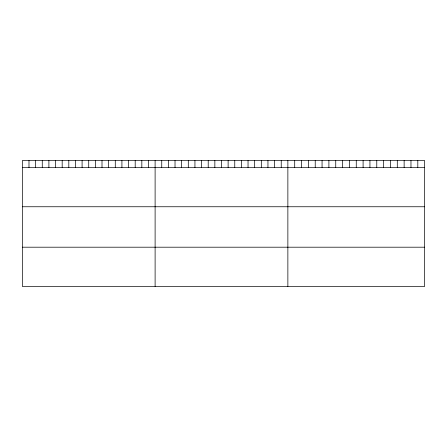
<?xml version="1.0" encoding="UTF-8"?>
<svg xmlns="http://www.w3.org/2000/svg" width="447" height="447" viewBox="0 0 447 447"><rect width="100%" height="100%" fill="white"/><g stroke="black" fill="none" stroke-linecap="round" stroke-linejoin="round"><path stroke-width="0.67" d="M424.65 167.502L424.65 286.449L22.35 286.449L22.35 160.551L424.65 160.551L424.65 167.502L22.35 167.502M22.35 206.754L424.65 206.754M22.35 247.197L424.65 247.197M417.811 160.551L417.811 167.502M410.972 160.551L410.972 167.502M404.133 160.551L404.133 167.502M397.294 160.551L397.294 167.502M390.454 160.551L390.454 167.502M383.615 160.551L383.615 167.502M376.776 160.551L376.776 167.502M369.937 160.551L369.937 167.502M363.098 160.551L363.098 167.502M356.259 160.551L356.259 167.502M349.42 160.551L349.42 167.502M342.581 160.551L342.581 167.502M335.742 160.551L335.742 167.502M328.903 160.551L328.903 167.502M322.063 160.551L322.063 167.502M315.224 160.551L315.224 167.502M308.385 160.551L308.385 167.502M301.546 160.551L301.546 167.502M294.707 160.551L294.707 167.502M287.868 160.551L287.868 286.449M281.23 160.551L281.23 167.502M274.592 160.551L274.592 167.502M267.954 160.551L267.954 167.502M261.316 160.551L261.316 167.502M254.678 160.551L254.678 167.502M248.04 160.551L248.04 167.502M241.402 160.551L241.402 167.502M234.764 160.551L234.764 167.502M228.126 160.551L228.126 167.502M221.488 160.551L221.488 167.502M214.851 160.551L214.851 167.502M208.213 160.551L208.213 167.502M201.575 160.551L201.575 167.502M194.937 160.551L194.937 167.502M188.299 160.551L188.299 167.502M181.661 160.551L181.661 167.502M175.023 160.551L175.023 167.502M168.385 160.551L168.385 167.502M161.747 160.551L161.747 167.502M155.109 160.551L155.109 286.449M148.471 160.551L148.471 167.502M141.833 160.551L141.833 167.502M135.195 160.551L135.195 167.502M128.557 160.551L128.557 167.502M121.919 160.551L121.919 167.502M115.281 160.551L115.281 167.502M108.643 160.551L108.643 167.502M102.005 160.551L102.005 167.502M95.367 160.551L95.367 167.502M88.73 160.551L88.73 167.502M82.092 160.551L82.092 167.502M75.454 160.551L75.454 167.502M68.816 160.551L68.816 167.502M62.178 160.551L62.178 167.502M55.54 160.551L55.54 167.502M48.902 160.551L48.902 167.502M42.264 160.551L42.264 167.502M35.626 160.551L35.626 167.502M28.988 160.551L28.988 167.502"/></g></svg>
